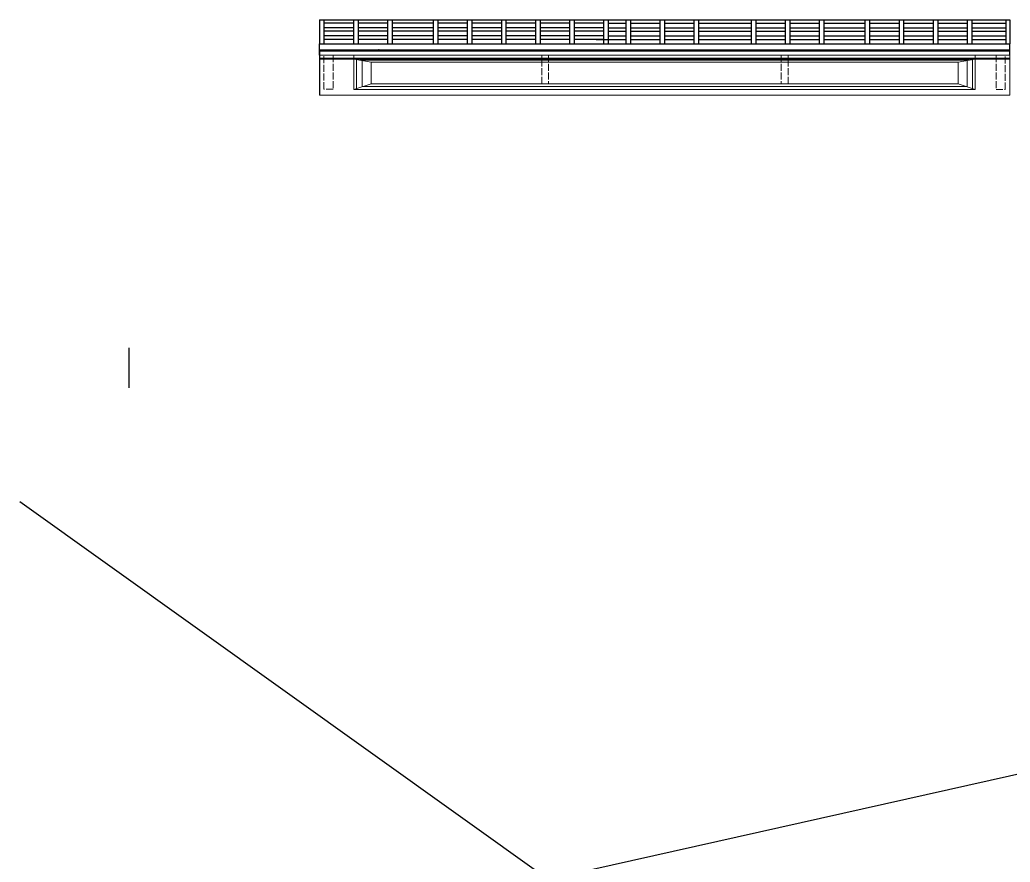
# Model space of a CAD drawing. Header units: millimetres. Extents: x 645430 to 1329725, y -477752 to 44877.
# Drawn here: x 869921 to 912952, y -165009 to -128409 of the extents above; entities that cross this region are included whole.
import ezdxf

# ---------------------------------------------------------------- set-up
doc = ezdxf.new("R2010")
doc.units = ezdxf.units.MM
doc.header["$LTSCALE"] = 250
doc.linetypes.add('ACAD_ISO02W100', pattern=[15, 12, -3])
for name, color, linetype, lineweight in [('Concrete inside', 124, 'Continuous', 13), ('Concrete Out', 4, 'Continuous', 20), ('Diap', 3, 'ACAD_ISO02W100', 9)]:
    doc.layers.add(name, color=color, linetype=linetype, lineweight=lineweight)
doc.layers.add('Deck Slab', color=11, linetype='Continuous')
doc.layers.add('Ralling', color=6, linetype='Continuous')

msp = doc.modelspace()

# ---------------------------------------------------------------- linework, layer by layer
at = {"ltscale": 0.1}
for p, q in [((882935.9, -129948.9), (882935.9, -129458.9)), ((912935.9, -129948.9), (912935.9, -129458.9)), ((882935.9, -129720.9), (882935.9, -131684.9))]:
    msp.add_line(p, q, dxfattribs=at)
at = {"ltscale": 10}
for p, q in [((885537, -129708.8), (885507, -129708.8)), ((910397.5, -129708.8), (910427.5, -129708.8))]:
    msp.add_line(p, q, dxfattribs=at)
at = {"ltscale": 5}
for points in [[(874675.8, -144395), (874675.6, -142657)], [(869921.4, -149335.3), (892879.1, -165750.5), (962328, -150196)]]:
    msp.add_lwpolyline(points, dxfattribs=at)
at = {"layer": 'Concrete inside', "lineweight": 0, "ltscale": 50}
for p, q in [((882935.9, -130073.9), (896435.9, -130073.9)), ((884435.9, -130113.4), (882935.9, -130113.4)), ((884435.9, -130113.4), (896435.9, -130113.4)), ((885185.9, -130248.4), (884435.9, -130113.4)), ((884555.9, -131394.9), (884555.9, -130135)), ((884713.7, -130163.4), (896435.9, -130163.4)), ((884795.9, -131314.9), (884795.9, -130178.2)), ((885185.9, -130248.4), (896435.9, -130248.4)), ((885185.9, -131184.9), (885185.9, -130248.4)), ((912935.9, -130073.9), (896435.9, -130073.9)), ((911435.9, -130113.4), (896435.9, -130113.4)), ((911158.2, -130163.4), (896435.9, -130163.4)), ((910685.9, -130248.4), (896435.9, -130248.4)), ((910685.9, -130248.4), (911435.9, -130113.4)), ((910685.9, -131184.9), (910685.9, -130248.4)), ((911075.9, -131314.9), (911075.9, -130178.2)), ((911315.9, -131394.9), (911315.9, -130135)), ((911435.9, -130113.4), (912935.9, -130113.4)), ((885185.9, -131184.9), (884435.9, -131434.9)), ((885185.9, -131184.9), (896435.9, -131184.9)), ((910685.9, -131184.9), (896435.9, -131184.9)), ((910685.9, -131184.9), (911435.9, -131434.9)), ((884435.9, -131434.9), (896435.9, -131434.9)), ((884795.9, -131312.6), (896435.9, -131312.6)), ((911075.9, -131312.6), (896435.9, -131312.6)), ((911435.9, -131434.9), (896435.9, -131434.9))]:
    msp.add_line(p, q, dxfattribs=at)
at = {"layer": 'Concrete Out'}
for p, q in [((882935.9, -129948.9), (896435.9, -129948.9)), ((882935.9, -131684.9), (882935.9, -129948.9)), ((884435.9, -131434.9), (884435.9, -129948.9)), ((912935.9, -129948.9), (896435.9, -129948.9)), ((911435.9, -131434.9), (911435.9, -129948.9)), ((912935.9, -131684.9), (912935.9, -129948.9)), ((912935.9, -131684.9), (882935.9, -131684.9))]:
    msp.add_line(p, q, dxfattribs=at)
at = {"layer": 'Deck Slab', "ltscale": 0.1}
for p, q in [((882935.9, -129458.9), (912935.9, -129458.9)), ((882935.9, -129708.9), (912935.9, -129708.9)), ((882935.9, -129760.9), (912935.9, -129760.9))]:
    msp.add_line(p, q, dxfattribs=at)
at = {"layer": 'Diap', "ltscale": 0.1, "elevation": 0}
for points in [[(883535.9, -129948.9), (883535.9, -131415.9), (883135.9, -131415.9), (883135.9, -129948.9)], [(892898.7, -129948.9), (892898.7, -131184.9), (892598.7, -131184.9), (892598.7, -129948.9)], [(902998.7, -129948.9), (902998.7, -131184.9), (903298.7, -131184.9), (903298.7, -129948.9)], [(912335.9, -129948.9), (912335.9, -131434), (912735.9, -131434), (912735.9, -129948.9)]]:
    msp.add_lwpolyline(points, dxfattribs=at)
at = {"layer": 'Ralling', "ltscale": 0.1}
for p, q in [((882935.9, -128408.9), (912935.9, -128408.9)), ((882935.9, -128408.9), (882935.9, -129458.9)), ((883135.9, -128408.9), (883135.9, -129458.9)), ((884417.4, -128558.9), (883135.9, -128558.9)), ((884417.4, -128408.9), (884417.4, -129458.9)), ((884617.4, -128408.9), (884617.4, -129458.9)), ((885898.9, -128558.9), (884617.4, -128558.9)), ((885898.9, -128408.9), (885898.9, -129458.9)), ((886098.9, -128408.9), (886098.9, -129458.9)), ((887880.4, -128558.9), (886098.9, -128558.9)), ((887880.4, -128408.9), (887880.4, -129458.9)), ((888080.4, -128408.9), (888080.4, -129458.9)), ((889361.9, -128558.9), (888080.4, -128558.9)), ((889361.9, -128408.9), (889361.9, -129458.9)), ((889561.9, -128408.9), (889561.9, -129458.9)), ((890843.4, -128558.9), (889561.9, -128558.9)), ((890843.4, -128408.9), (890843.4, -129458.9)), ((891043.4, -128408.9), (891043.4, -129458.9)), ((892324.9, -128558.9), (891043.4, -128558.9)), ((892324.9, -128408.9), (892324.9, -129458.9)), ((892524.9, -128408.9), (892524.9, -129458.9)), ((893806.4, -128558.9), (892524.9, -128558.9)), ((893806.4, -128408.9), (893806.4, -129458.9)), ((894006.4, -128408.9), (894006.4, -129458.9)), ((895287.9, -128558.9), (894006.4, -128558.9)), ((895287.9, -128408.9), (895287.9, -129458.9)), ((895487.9, -128408.9), (895487.9, -129458.9)), ((895487.9, -128558.9), (896250.9, -128558.9)), ((896250.9, -128408.9), (896250.9, -129458.9)), ((896450.9, -128408.9), (896450.9, -129458.9)), ((896450.9, -128558.9), (897732.4, -128558.9)), ((897732.4, -128408.9), (897732.4, -129458.9)), ((897932.4, -128408.9), (897932.4, -129458.9)), ((897932.4, -128558.9), (899213.9, -128558.9)), ((899213.9, -128408.9), (899213.9, -129458.9)), ((899413.9, -128408.9), (899413.9, -129458.9)), ((899413.9, -128558.9), (901695.4, -128558.9)), ((901695.4, -128408.9), (901695.4, -129458.9)), ((901895.4, -128408.9), (901895.4, -129458.9)), ((901895.4, -128558.9), (903176.9, -128558.9)), ((903176.9, -128408.9), (903176.9, -129458.9)), ((903376.9, -128408.9), (903376.9, -129458.9)), ((903376.9, -128558.9), (904658.4, -128558.9)), ((904658.4, -128408.9), (904658.4, -129458.9)), ((904858.4, -128408.9), (904858.4, -129458.9)), ((904858.4, -128558.9), (906639.9, -128558.9)), ((906639.9, -128408.9), (906639.9, -129458.9)), ((906839.9, -128408.9), (906839.9, -129458.9)), ((906839.9, -128558.9), (908121.4, -128558.9)), ((908121.4, -128408.9), (908121.4, -129458.9)), ((908321.4, -128408.9), (908321.4, -129458.9)), ((908321.4, -128558.9), (909602.9, -128558.9)), ((909602.9, -128408.9), (909602.9, -129458.9)), ((909802.9, -128408.9), (909802.9, -129458.9)), ((909802.9, -128558.9), (911084.4, -128558.9)), ((911084.4, -128408.9), (911084.4, -129458.9)), ((911284.4, -128408.9), (911284.4, -129458.9)), ((911284.4, -128558.9), (912765.9, -128558.9)), ((912765.9, -128408.9), (912765.9, -129458.9)), ((912935.9, -128408.9), (912935.9, -129458.9)), ((884417.4, -128758.9), (883135.9, -128758.9)), ((884417.4, -128908.9), (883135.9, -128908.9)), ((885898.9, -128758.9), (884617.4, -128758.9)), ((885898.9, -128908.9), (884617.4, -128908.9)), ((887880.4, -128758.9), (886098.9, -128758.9)), ((887880.4, -128908.9), (886098.9, -128908.9)), ((889361.9, -128758.9), (888080.4, -128758.9)), ((889361.9, -128908.9), (888080.4, -128908.9)), ((890843.4, -128758.9), (889561.9, -128758.9)), ((890843.4, -128908.9), (889561.9, -128908.9)), ((892324.9, -128758.9), (891043.4, -128758.9)), ((892324.9, -128908.9), (891043.4, -128908.9)), ((893806.4, -128758.9), (892524.9, -128758.9)), ((893806.4, -128908.9), (892524.9, -128908.9)), ((895287.9, -128758.9), (894006.4, -128758.9)), ((895287.9, -128908.9), (894006.4, -128908.9)), ((895487.9, -128758.9), (896250.9, -128758.9)), ((895487.9, -128908.9), (896250.9, -128908.9)), ((896450.9, -128758.9), (897732.4, -128758.9)), ((896450.9, -128908.9), (897732.4, -128908.9)), ((897932.4, -128758.9), (899213.9, -128758.9)), ((897932.4, -128908.9), (899213.9, -128908.9)), ((899413.9, -128758.9), (901695.4, -128758.9)), ((899413.9, -128908.9), (901695.4, -128908.9)), ((901895.4, -128758.9), (903176.9, -128758.9)), ((901895.4, -128908.9), (903176.9, -128908.9)), ((903376.9, -128758.9), (904658.4, -128758.9)), ((903376.9, -128908.9), (904658.4, -128908.9)), ((904858.4, -128758.9), (906639.9, -128758.9)), ((904858.4, -128908.9), (906639.9, -128908.9)), ((906839.9, -128758.9), (908121.4, -128758.9)), ((906839.9, -128908.9), (908121.4, -128908.9)), ((908321.4, -128758.9), (909602.9, -128758.9)), ((908321.4, -128908.9), (909602.9, -128908.9)), ((909802.9, -128758.9), (911084.4, -128758.9)), ((909802.9, -128908.9), (911084.4, -128908.9)), ((911284.4, -128758.9), (912765.9, -128758.9)), ((911284.4, -128908.9), (912765.9, -128908.9)), ((884417.4, -129108.9), (883135.9, -129108.9)), ((884417.4, -129258.9), (883135.9, -129258.9)), ((885898.9, -129108.9), (884617.4, -129108.9)), ((885898.9, -129258.9), (884617.4, -129258.9)), ((887880.4, -129108.9), (886098.9, -129108.9)), ((887880.4, -129258.9), (886098.9, -129258.9)), ((889361.9, -129108.9), (888080.4, -129108.9)), ((889361.9, -129258.9), (888080.4, -129258.9)), ((890843.4, -129108.9), (889561.9, -129108.9)), ((890843.4, -129258.9), (889561.9, -129258.9)), ((892324.9, -129108.9), (891043.4, -129108.9)), ((892324.9, -129258.9), (891043.4, -129258.9)), ((893806.4, -129108.9), (892524.9, -129108.9)), ((893806.4, -129258.9), (892524.9, -129258.9)), ((895287.9, -129108.9), (894006.4, -129108.9)), ((895287.9, -129258.9), (894006.4, -129258.9)), ((894969.4, -129258.9), (896250.9, -129258.9)), ((895487.9, -129108.9), (896250.9, -129108.9)), ((896450.9, -129108.9), (897732.4, -129108.9)), ((896450.9, -129258.9), (897732.4, -129258.9)), ((897932.4, -129108.9), (899213.9, -129108.9)), ((897932.4, -129258.9), (899213.9, -129258.9)), ((899413.9, -129108.9), (901695.4, -129108.9)), ((899413.9, -129258.9), (901695.4, -129258.9)), ((901895.4, -129108.9), (903176.9, -129108.9)), ((901895.4, -129258.9), (903176.9, -129258.9)), ((903376.9, -129108.9), (904658.4, -129108.9)), ((903376.9, -129258.9), (904658.4, -129258.9)), ((904858.4, -129108.9), (906639.9, -129108.9)), ((904858.4, -129258.9), (906639.9, -129258.9)), ((906839.9, -129108.9), (908121.4, -129108.9)), ((906839.9, -129258.9), (908121.4, -129258.9)), ((908321.4, -129108.9), (909602.9, -129108.9)), ((908321.4, -129258.9), (909602.9, -129258.9)), ((909802.9, -129108.9), (911084.4, -129108.9)), ((909802.9, -129258.9), (911084.4, -129258.9)), ((911284.4, -129108.9), (912765.9, -129108.9)), ((911284.4, -129258.9), (912765.9, -129258.9))]:
    msp.add_line(p, q, dxfattribs=at)

doc.saveas('drawing.dxf')
